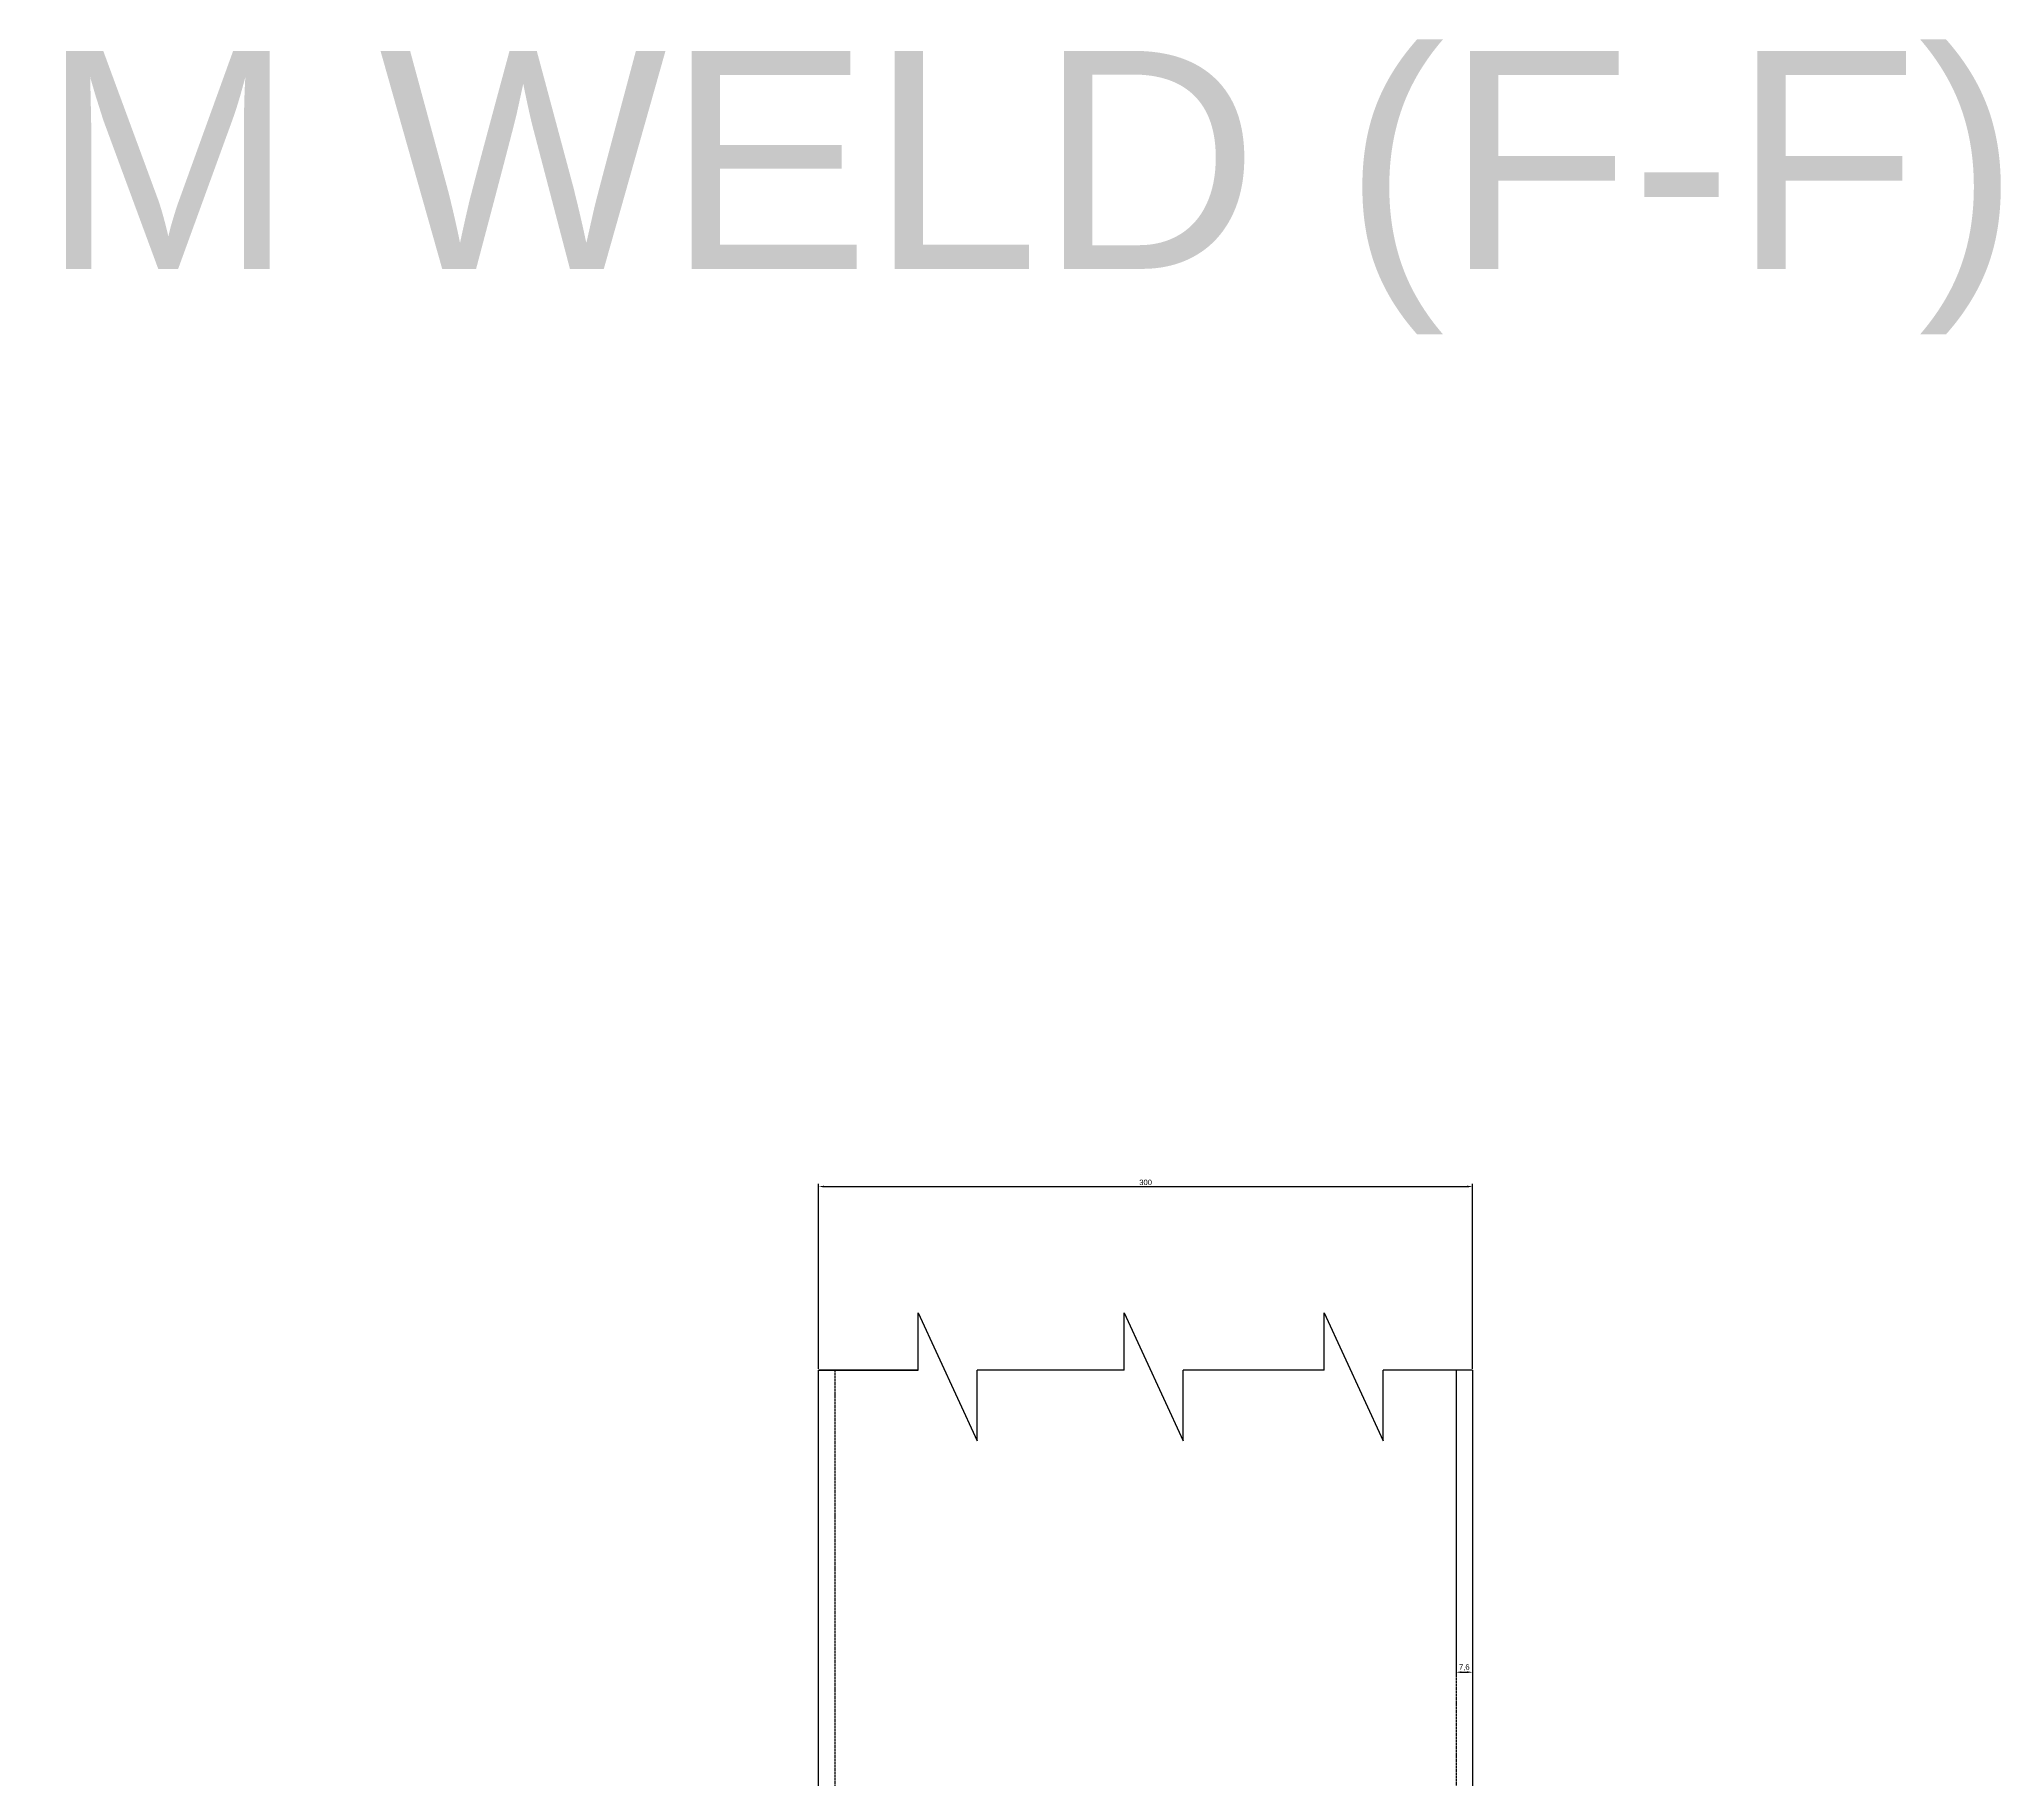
# Model space of a CAD drawing. Header units: millimetres. Extents: x 4013 to 7210, y 1655 to 5494.
# Drawn here: x 6310 to 7210, y 4696 to 5494 of the extents above; entities that cross this region are included whole.
import ezdxf

# ---------------------------------------------------------------- set-up
doc = ezdxf.new("R2010")
doc.units = ezdxf.units.MM
doc.linetypes.add('ACAD_ISO02W100', pattern=[15, 12, -3])
doc.styles.get("Standard").update_dxf_attribs({"font": 'arial.ttf'})
doc.dimstyles.new('ISO-25', dxfattribs={"dimtxt": 2.5, "dimasz": 2.5, "dimexe": 1.25, "dimexo": 0.625, "dimtad": 1, "dimtxsty": 'Standard', "dimcen": 2.5, "dimadec": 0, "dimazin": 0, "dimtfac": 1, "dimtmove": 0, "dimatfit": 3, "dimfxl": 1, "dimarcsym": 0})

# ---------------------------------------------------------------- blocks, each defined once
blk = doc.blocks.new('*D156')
at = {"color": 0, "lineweight": -2, "ltscale": 0.2, "transparency": 16777216}
for p, q in [((6667.62, 4884.51), (6667.62, 4969.31)), ((6670.12, 4968.06), (6965.12, 4968.06)), ((6967.62, 4884.51), (6967.62, 4969.31))]:
    blk.add_line(p, q, dxfattribs=at)
at = {"color": 0, "ltscale": 0.2, "transparency": 16777216}
for points in [[(6670.12, 4968.48), (6670.12, 4967.65), (6667.62, 4968.06)], [(6965.12, 4968.48), (6965.12, 4967.65), (6967.62, 4968.06)]]:
    blk.add_solid(points, dxfattribs=at)
at = {"layer": 'DEFPOINTS', "color": 0, "ltscale": 0.2, "transparency": 16777216}
for p in [(6967.62, 4968.06), (6667.62, 4883.88), (6967.62, 4883.88)]:
    blk.add_point(p, dxfattribs=at)
at = {"color": 0, "ltscale": 0.2, "transparency": 16777216, "insert": (6817.62, 4969.97), "char_height": 2.5, "attachment_point": 5}
blk.add_mtext('300', dxfattribs=at)
blk = doc.blocks.new('*D158')
at = {"color": 0, "lineweight": -2, "ltscale": 0.2, "transparency": 16777216}
for p, q in [((6960.02, 4883.26), (6960.02, 4744.06)), ((6967.62, 4883.26), (6967.62, 4744.06)), ((6962.52, 4745.31), (6965.12, 4745.31))]:
    blk.add_line(p, q, dxfattribs=at)
at = {"color": 0, "ltscale": 0.2, "transparency": 16777216}
for points in [[(6962.52, 4745.73), (6962.52, 4744.9), (6960.02, 4745.31)], [(6965.12, 4745.73), (6965.12, 4744.9), (6967.62, 4745.31)]]:
    blk.add_solid(points, dxfattribs=at)
at = {"layer": 'DEFPOINTS', "color": 0, "ltscale": 0.2, "transparency": 16777216}
for p in [(6960.02, 4883.88), (6967.62, 4883.88), (6967.62, 4745.31)]:
    blk.add_point(p, dxfattribs=at)
at = {"color": 0, "ltscale": 0.2, "transparency": 16777216, "insert": (6963.82, 4747.44), "char_height": 2.5, "attachment_point": 5}
blk.add_mtext('7,6', dxfattribs=at)

msp = doc.modelspace()

# ---------------------------------------------------------------- linework, layer by layer
for p, q in [((6713.221, 4883.884), (6713.221, 4910.075)), ((6713.221, 4910.075), (6740.314, 4851.446)), ((6807.72, 4883.884), (6807.72, 4910.075)), ((6807.72, 4910.075), (6834.813, 4851.446)), ((6899.575, 4883.884), (6899.575, 4910.075)), ((6899.575, 4910.075), (6926.668, 4851.446)), ((6713.221, 4883.884), (6667.62, 4883.884)), ((6667.62, 4883.884), (6713.221, 4883.884)), ((6807.72, 4883.884), (6740.314, 4883.884)), ((6740.314, 4851.446), (6740.314, 4883.884)), ((6899.575, 4883.884), (6834.813, 4883.884)), ((6834.813, 4851.446), (6834.813, 4883.884)), ((6967.62, 4883.884), (6926.668, 4883.884)), ((6926.668, 4851.446), (6926.668, 4883.884))]:
    msp.add_line(p, q)
at = {"ltscale": 0.2}
for p, q in [((6667.62, 3452.108), (6667.62, 4883.884)), ((6967.62, 4883.884), (6967.62, 3452.108))]:
    msp.add_line(p, q, dxfattribs=at)
at = {"linetype": 'ACAD_ISO02W100', "ltscale": 0.1}
for p, q in [((6675.22, 3452.108), (6675.22, 4883.884)), ((6960.02, 4883.884), (6960.02, 3452.108))]:
    msp.add_line(p, q, dxfattribs=at)

# ---------------------------------------------------------------- texts
at = {"ltscale": 0.8, "insert": (4098.712, 5488.978), "char_height": 100, "attachment_point": 1}
msp.add_mtext_dynamic_manual_height_columns('COLUMN SINGLE LACING SYSTEM WELD (F-F)', width=3619.00866, gutter_width=12.5, heights=[0], dxfattribs=at)

# ---------------------------------------------------------------- dimensions: what is measured, and where the dimension line sits
at = {"ltscale": 0.2}
for base, p1, picture, middle in [((6967.62, 4968.065), (6667.62, 4883.884), '*D156', (6817.62, 4969.967)), ((6967.62, 4745.314), (6960.02, 4883.884), '*D158', (6963.82, 4747.441))]:
    dim = msp.add_linear_dim(base=base, p1=p1, p2=(6967.62, 4883.884), dimstyle='ISO-25', dxfattribs=at)
    dim.commit()
    dim.dimension.update_dxf_attribs({"geometry": picture, "text_midpoint": middle})

doc.saveas('drawing.dxf')
